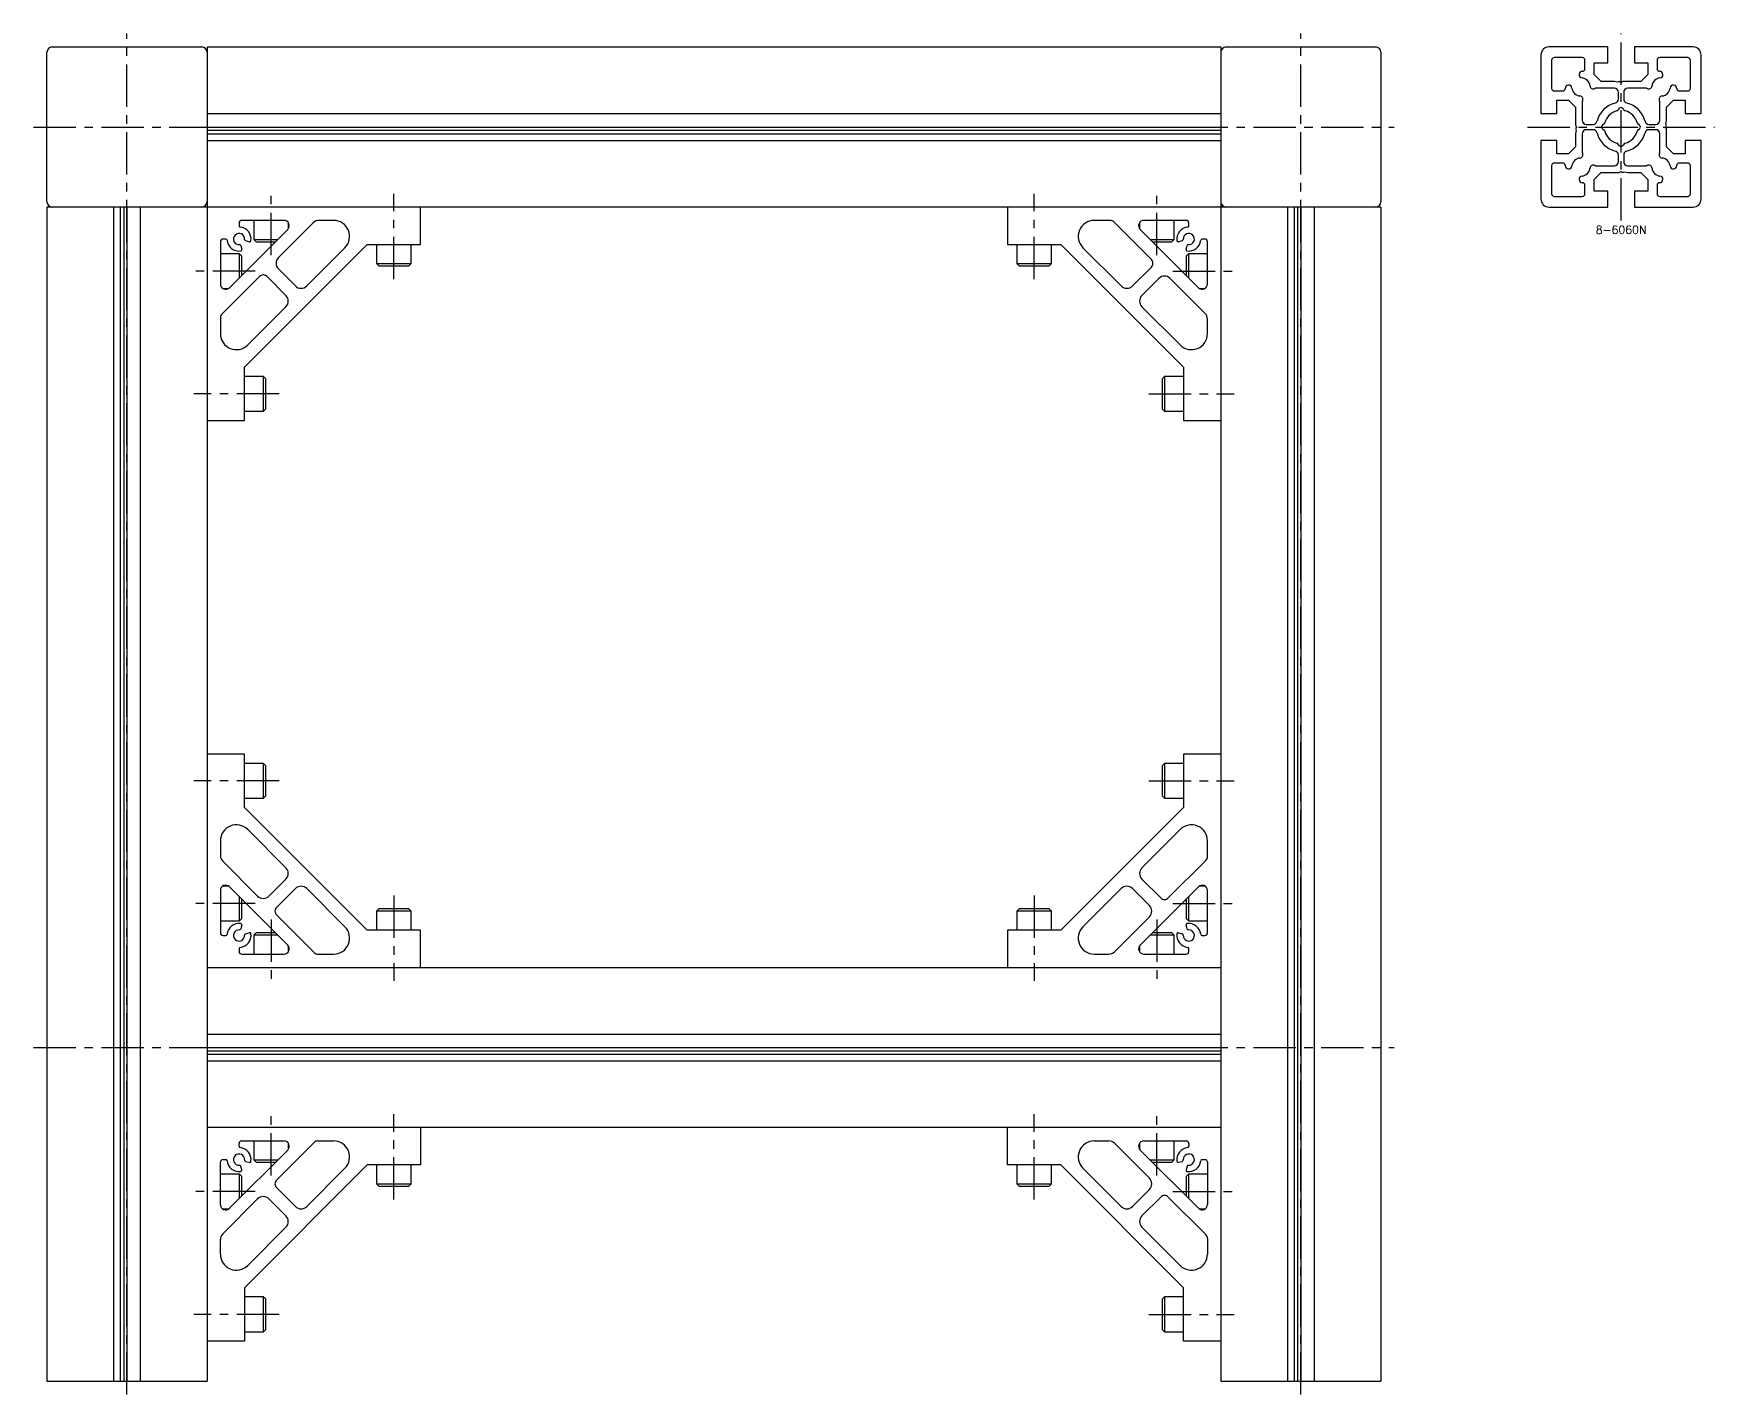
# Model space of a CAD drawing. Extents: x -5 to 1191, y -8 to 1075.
# Drawn here: x 561 to 1191, y 5 to 515 of the extents above; entities that cross this region are included whole.
import ezdxf

# ---------------------------------------------------------------- set-up
doc = ezdxf.new("R2010")
doc.units = 0
doc.header["$LTSCALE"] = 0.5
doc.linetypes.add('CENTER', pattern=[50.8, 31.75, -6.35, 6.35, -6.35])
for name, color, linetype in [('MSM_CENTER', 1, 'CENTER'), ('MSM_CONTINUOUS', 7, 'CONTINUOUS'), ('MSM_PART_NUMBER', 7, 'CONTINUOUS')]:
    doc.layers.add(name, color=color, linetype=linetype)
doc.styles.get("Standard").update_dxf_attribs({"font": 'txt.shx', "height": 3, "bigfont": 'bigfont.shx'})

# ---------------------------------------------------------------- blocks, each defined once
blk = doc.blocks.new('*U10')
at = {"layer": 'MSM_PART_NUMBER'}
blk.add_text('8-6060N', height=3, dxfattribs=at).set_placement((1146.53, 439.97))

msp = doc.modelspace()

# ---------------------------------------------------------------- linework, layer by layer
at = {"layer": 'MSM_CENTER'}
for p, q in [((596, 5), (596, 515)), ((1036, 5), (1036, 515)), ((1156, 445), (1156, 515)), ((561, 480), (1071, 480)), ((1121, 480), (1191, 480)), ((650, 432), (650, 455)), ((696, 423), (696, 455)), ((936, 423), (936, 455)), ((982, 432), (982, 455)), ((644, 426), (621, 426)), ((988, 426), (1011, 426)), ((653, 380), (621, 380)), ((979, 380), (1011, 380)), ((653, 235), (621, 235)), ((979, 235), (1011, 235)), ((644, 189), (621, 189)), ((696, 192), (696, 160)), ((936, 192), (936, 160)), ((988, 189), (1011, 189)), ((650, 183), (650, 160)), ((982, 183), (982, 160)), ((561, 135), (1071, 135)), ((650, 87), (650, 110)), ((696, 78), (696, 110)), ((936, 78), (936, 110)), ((982, 87), (982, 110)), ((644, 81), (621, 81)), ((988, 81), (1011, 81)), ((653, 35), (621, 35)), ((979, 35), (1011, 35))]:
    msp.add_line(p, q, dxfattribs=at)
at = {"layer": 'MSM_CONTINUOUS'}
for p, q in [((566, 452), (566, 508)), ((568, 510), (624, 510)), ((626, 510), (626, 10)), ((626, 510), (1006, 510)), ((1006, 510), (1006, 10)), ((1008, 510), (1064, 510)), ((1066, 508), (1066, 452)), ((1126, 507), (1126, 485)), ((1151, 510), (1129, 510)), ((1130, 505), (1130, 494.5)), ((1141.5, 506), (1131, 506)), ((1142.5, 501.87), (1142.5, 505)), ((1146, 499.62), (1146, 504)), ((1146, 504), (1151, 504)), ((1151, 504), (1151, 510)), ((1183, 510), (1161, 510)), ((1161, 510), (1161, 504)), ((1161, 504), (1166, 504)), ((1166, 504), (1166, 499.62)), ((1169.5, 505), (1169.5, 501.87)), ((1181, 506), (1170.5, 506)), ((1182, 494.5), (1182, 505)), ((1186, 485), (1186, 507)), ((1148.62, 497), (1146, 499.62)), ((1166, 499.62), (1163.38, 497)), ((1131, 493.5), (1134.13, 493.5)), ((1153.5, 494.5), (1146.45, 494.5)), ((1153.5, 497), (1148.62, 497)), ((1154.78, 496.75), (1153.5, 497)), ((1155.1, 496.93), (1154.78, 496.75)), ((1155, 490.46), (1155, 493)), ((1156, 496.7), (1155.6, 496.93)), ((1156.4, 496.93), (1156, 496.7)), ((1163.38, 497), (1156.65, 497)), ((1157, 493), (1157, 490.46)), ((1165.55, 494.5), (1158.5, 494.5)), ((1177.87, 493.5), (1181, 493.5)), ((1132, 485), (1132, 490)), ((1132, 490), (1136.38, 490)), ((1136.38, 490), (1139, 487.38)), ((1139, 487.38), (1139, 480.65)), ((1141.5, 489.55), (1141.5, 482.5)), ((1170.5, 482.5), (1170.5, 489.55)), ((1173, 487.38), (1175.62, 490)), ((1173, 482.5), (1173, 487.38)), ((1175.62, 490), (1180, 490)), ((1180, 490), (1180, 485)), ((626, 485), (1006, 485)), ((626, 480), (1006, 480)), ((1126, 485), (1132, 485)), ((1139.07, 480.4), (1139.3, 480)), ((1139.3, 480), (1139.07, 479.6)), ((1139.07, 479.1), (1139.25, 478.78)), ((1143, 481), (1145.54, 481)), ((1145.54, 479), (1143, 479)), ((1166.46, 481), (1169, 481)), ((1169, 479), (1166.46, 479)), ((1172.7, 480), (1172.93, 480.4)), ((1172.93, 479.6), (1172.7, 480)), ((1172.75, 481.22), (1173, 482.5)), ((1172.93, 480.9), (1172.75, 481.22)), ((1173, 472.62), (1173, 479.35)), ((1180, 485), (1186, 485)), ((626, 478.78), (1006, 478.78)), ((626, 477.5), (1006, 477.5)), ((626, 475), (1006, 475)), ((1132, 475), (1126, 475)), ((1126, 475), (1126, 453)), ((1132, 470), (1132, 475)), ((1139, 472.62), (1136.38, 470)), ((1139.25, 478.78), (1139, 477.5)), ((1139, 477.5), (1139, 472.62)), ((1141.5, 477.5), (1141.5, 470.45)), ((1170.5, 470.45), (1170.5, 477.5)), ((1175.62, 470), (1173, 472.62)), ((1186, 475), (1180, 475)), ((1180, 475), (1180, 470)), ((1186, 453), (1186, 475)), ((1134.13, 466.5), (1131, 466.5)), ((1136.38, 470), (1132, 470)), ((1155, 467), (1155, 469.54)), ((1157, 469.54), (1157, 467)), ((1180, 470), (1175.62, 470)), ((1181, 466.5), (1177.87, 466.5)), ((1130, 465.5), (1130, 455)), ((1146, 460.38), (1148.62, 463)), ((1146, 456), (1146, 460.38)), ((1146.45, 465.5), (1153.5, 465.5)), ((1148.62, 463), (1155.35, 463)), ((1155.6, 463.07), (1156, 463.3)), ((1156, 463.3), (1156.4, 463.07)), ((1156.9, 463.07), (1157.22, 463.25)), ((1157.22, 463.25), (1158.5, 463)), ((1158.5, 465.5), (1165.55, 465.5)), ((1158.5, 463), (1163.38, 463)), ((1163.38, 463), (1166, 460.38)), ((1166, 460.38), (1166, 456)), ((1182, 455), (1182, 465.5)), ((1131, 454), (1141.5, 454)), ((1142.5, 455), (1142.5, 458.13)), ((1151, 456), (1146, 456)), ((1151, 450), (1151, 456)), ((1166, 456), (1161, 456)), ((1161, 456), (1161, 450)), ((1169.5, 458.13), (1169.5, 455)), ((1170.5, 454), (1181, 454)), ((1066, 450), (566, 450)), ((566, 450), (566, 10)), ((591, 450), (591, 10)), ((593.5, 450), (593.5, 10)), ((594.78, 450), (594.78, 10)), ((596, 450), (596, 10)), ((601, 450), (601, 10)), ((706, 436), (706, 450)), ((926, 450), (926, 436)), ((1031, 450), (1031, 10)), ((1033.5, 450), (1033.5, 10)), ((1034.78, 450), (1034.78, 10)), ((1036, 450), (1036, 10)), ((1041, 450), (1041, 10)), ((1066, 450), (1066, 10)), ((1129, 450), (1151, 450)), ((1161, 450), (1183, 450)), ((634.41, 419.76), (656.24, 441.59)), ((638, 444), (638, 442.97)), ((654.82, 445), (639, 445)), ((643.5, 445), (643.5, 437.87)), ((665.84, 444.12), (652.75, 431.03)), ((656.5, 441.91), (656.5, 444.09)), ((673.45, 445), (667.96, 445)), ((964.45, 445), (958.55, 445)), ((979.96, 430.32), (965.86, 444.41)), ((975.5, 444.09), (975.5, 441.91)), ((975.76, 441.59), (997.59, 419.76)), ((993, 445), (977.18, 445)), ((988.5, 437.87), (988.5, 445)), ((994, 442.97), (994, 444)), ((631, 437), (631, 421.18)), ((633.03, 438), (632, 438)), ((638.66, 435.54), (639.03, 434.17)), ((640, 389.99), (686.01, 436)), ((641.83, 436.97), (640.46, 437.34)), ((643.5, 437.87), (644.37, 437)), ((643.5, 437.87), (652.52, 437.87)), ((644.37, 437), (651.65, 437)), ((663.36, 420.42), (677.69, 434.76)), ((686.01, 436), (706, 436)), ((689.5, 436), (689.5, 428.87)), ((702.5, 428.87), (702.5, 436)), ((926, 436), (945.99, 436)), ((929.5, 436), (929.5, 428.87)), ((942.5, 428.87), (942.5, 436)), ((945.99, 436), (992, 389.99)), ((954.31, 434.76), (968.64, 420.42)), ((979.48, 437.87), (988.5, 437.87)), ((980.35, 437), (987.63, 437)), ((987.63, 437), (988.5, 437.87)), ((991.54, 437.34), (990.17, 436.97)), ((992.97, 434.17), (993.34, 435.54)), ((1000, 438), (998.97, 438)), ((1001, 421.18), (1001, 437)), ((638.13, 432.5), (631, 432.5)), ((639, 431.63), (638.13, 432.5)), ((638.13, 423.48), (638.13, 432.5)), ((639, 424.35), (639, 431.63)), ((689.5, 428.87), (690.37, 428)), ((689.5, 428.87), (702.5, 428.87)), ((701.63, 428), (702.5, 428.87)), ((929.5, 428.87), (930.37, 428)), ((929.5, 428.87), (942.5, 428.87)), ((941.63, 428), (942.5, 428.87)), ((993.87, 432.5), (993, 431.63)), ((993, 431.63), (993, 424.35)), ((1001, 432.5), (993.87, 432.5)), ((993.87, 432.5), (993.87, 423.48)), ((645.68, 423.96), (631.59, 409.86)), ((655.58, 416.89), (648.51, 423.96)), ((652.75, 426.79), (659.11, 420.42)), ((690.37, 428), (701.63, 428)), ((930.37, 428), (941.63, 428)), ((972.89, 420.42), (979.96, 427.49)), ((982.79, 423.25), (976.42, 416.89)), ((1000.12, 410.16), (987.03, 423.25)), ((631.91, 419.5), (634.09, 419.5)), ((997.91, 419.5), (1000.09, 419.5)), ((641.24, 398.31), (655.58, 412.64)), ((976.42, 412.64), (990.76, 398.31)), ((631, 408.45), (631, 402.55)), ((1001, 402.55), (1001, 408.04)), ((640, 370), (640, 389.99)), ((647.13, 386.5), (640, 386.5)), ((648, 385.63), (647.13, 386.5)), ((647.13, 373.5), (647.13, 386.5)), ((648, 374.37), (648, 385.63)), ((984.87, 386.5), (984, 385.63)), ((984, 385.63), (984, 374.37)), ((992, 386.5), (984.87, 386.5)), ((984.87, 386.5), (984.87, 373.5)), ((992, 389.99), (992, 370)), ((640, 373.5), (647.13, 373.5)), ((647.13, 373.5), (648, 374.37)), ((984, 374.37), (984.87, 373.5)), ((984.87, 373.5), (992, 373.5)), ((626, 370), (640, 370)), ((992, 370), (1006, 370)), ((640, 245), (626, 245)), ((640, 225.01), (640, 245)), ((647.13, 241.5), (640, 241.5)), ((648, 240.63), (647.13, 241.5)), ((647.13, 228.5), (647.13, 241.5)), ((648, 229.37), (648, 240.63)), ((984.87, 241.5), (984, 240.63)), ((984, 240.63), (984, 229.37)), ((992, 241.5), (984.87, 241.5)), ((984.87, 241.5), (984.87, 228.5)), ((1006, 245), (992, 245)), ((992, 245), (992, 225.01)), ((640, 228.5), (647.13, 228.5)), ((647.13, 228.5), (648, 229.37)), ((984, 229.37), (984.87, 228.5)), ((984.87, 228.5), (992, 228.5)), ((686.01, 179), (640, 225.01)), ((992, 225.01), (945.99, 179)), ((655.58, 202.36), (641.24, 216.69)), ((990.76, 216.69), (976.42, 202.36)), ((631, 212.45), (631, 206.96)), ((1001, 206.55), (1001, 212.45)), ((631.88, 204.84), (644.97, 191.75)), ((986.32, 191.04), (1000.41, 205.14)), ((634.09, 195.5), (631.91, 195.5)), ((649.21, 191.75), (655.58, 198.11)), ((976.42, 198.11), (983.49, 191.04)), ((1000.09, 195.5), (997.91, 195.5)), ((631, 193.82), (631, 178)), ((656.24, 173.41), (634.41, 195.24)), ((638.13, 182.5), (638.13, 191.52)), ((639, 183.37), (639, 190.65)), ((659.11, 194.58), (652.04, 187.51)), ((677.69, 180.24), (663.36, 194.58)), ((968.64, 194.58), (954.31, 180.24)), ((979.25, 188.21), (972.89, 194.58)), ((997.59, 195.24), (975.76, 173.41)), ((993, 190.65), (993, 183.37)), ((993.87, 191.52), (993.87, 182.5)), ((1001, 178), (1001, 193.82)), ((638.13, 182.5), (639, 183.37)), ((652.04, 184.68), (666.14, 170.59)), ((690.37, 187), (689.5, 186.13)), ((689.5, 186.13), (689.5, 179)), ((702.5, 186.13), (689.5, 186.13)), ((701.63, 187), (690.37, 187)), ((702.5, 186.13), (701.63, 187)), ((702.5, 179), (702.5, 186.13)), ((930.37, 187), (929.5, 186.13)), ((929.5, 186.13), (929.5, 179)), ((942.5, 186.13), (929.5, 186.13)), ((941.63, 187), (930.37, 187)), ((942.5, 186.13), (941.63, 187)), ((942.5, 179), (942.5, 186.13)), ((966.16, 170.88), (979.25, 183.97)), ((993, 183.37), (993.87, 182.5)), ((631, 182.5), (638.13, 182.5)), ((632, 177), (633.03, 177)), ((639.03, 180.83), (638.66, 179.46)), ((640.46, 177.66), (641.83, 178.03)), ((644.37, 178), (643.5, 177.13)), ((643.5, 177.13), (643.5, 170)), ((652.52, 177.13), (643.5, 177.13)), ((651.65, 178), (644.37, 178)), ((706, 179), (686.01, 179)), ((706, 165), (706, 179)), ((926, 179), (926, 165)), ((945.99, 179), (926, 179)), ((988.5, 177.13), (979.48, 177.13)), ((987.63, 178), (980.35, 178)), ((988.5, 177.13), (987.63, 178)), ((988.5, 170), (988.5, 177.13)), ((990.17, 178.03), (991.54, 177.66)), ((993.34, 179.46), (992.97, 180.83)), ((993.87, 182.5), (1001, 182.5)), ((998.97, 177), (1000, 177)), ((638, 172.03), (638, 171)), ((656.5, 170.91), (656.5, 173.09)), ((975.5, 173.09), (975.5, 170.91)), ((994, 171), (994, 172.03)), ((626, 165), (1006, 165)), ((639, 170), (654.82, 170)), ((667.55, 170), (673.45, 170)), ((958.55, 170), (964.04, 170)), ((977.18, 170), (993, 170)), ((626, 140), (1006, 140)), ((626, 135), (1006, 135)), ((626, 133.78), (1006, 133.78)), ((626, 132.5), (1006, 132.5)), ((626, 130), (1006, 130)), ((1006, 105), (626, 105)), ((706, 105), (706, 91)), ((926, 91), (926, 105)), ((656.24, 96.59), (634.41, 74.76)), ((638, 97.97), (638, 99)), ((639, 100), (654.82, 100)), ((643.5, 100), (643.5, 92.87)), ((652.04, 85.32), (666.14, 99.41)), ((656.5, 96.91), (656.5, 99.09)), ((667.55, 100), (673.45, 100)), ((958.55, 100), (964.04, 100)), ((966.16, 99.12), (979.25, 86.03)), ((975.5, 99.09), (975.5, 96.91)), ((997.59, 74.76), (975.76, 96.59)), ((977.18, 100), (993, 100)), ((988.5, 92.87), (988.5, 100)), ((994, 99), (994, 97.97)), ((631, 76.18), (631, 92)), ((632, 93), (633.03, 93)), ((639.03, 89.17), (638.66, 90.54)), ((686.01, 91), (640, 44.99)), ((640.46, 92.34), (641.83, 91.97)), ((643.5, 92.87), (644.37, 92)), ((643.5, 92.87), (652.52, 92.87)), ((644.37, 92), (651.65, 92)), ((677.69, 89.76), (663.36, 75.42)), ((706, 91), (686.01, 91)), ((689.5, 91), (689.5, 83.87)), ((702.5, 83.87), (702.5, 91)), ((945.99, 91), (926, 91)), ((929.5, 91), (929.5, 83.87)), ((942.5, 83.87), (942.5, 91)), ((992, 44.99), (945.99, 91)), ((968.64, 75.42), (954.31, 89.76)), ((979.48, 92.87), (988.5, 92.87)), ((980.27, 92), (987.63, 92)), ((987.63, 92), (988.5, 92.87)), ((990.17, 91.97), (991.54, 92.34)), ((993.34, 90.54), (992.97, 89.17)), ((998.97, 93), (1000, 93)), ((1001, 92), (1001, 76.18)), ((638.13, 87.5), (631, 87.5)), ((639, 86.63), (638.13, 87.5)), ((638.13, 78.48), (638.13, 87.5)), ((639, 79.27), (639, 86.63)), ((659.11, 75.42), (652.04, 82.49)), ((689.5, 83.87), (690.37, 83)), ((689.5, 83.87), (702.5, 83.87)), ((690.37, 83), (701.63, 83)), ((701.63, 83), (702.5, 83.87)), ((929.5, 83.87), (930.37, 83)), ((929.5, 83.87), (942.5, 83.87)), ((930.37, 83), (941.63, 83)), ((941.63, 83), (942.5, 83.87)), ((993.87, 87.5), (993, 86.63)), ((993, 86.63), (993, 79.35)), ((1001, 87.5), (993.87, 87.5)), ((993.87, 87.5), (993.87, 78.48)), ((631.88, 65.16), (644.97, 78.25)), ((649.21, 78.25), (655.58, 71.89)), ((979.25, 81.79), (972.89, 75.42)), ((976.42, 71.89), (983.49, 78.96)), ((986.32, 78.96), (1000.41, 64.86)), ((631.91, 74.5), (634.09, 74.5)), ((997.91, 74.5), (1000.09, 74.5)), ((631, 57.55), (631, 63.04)), ((655.58, 67.64), (641.24, 53.31)), ((990.76, 53.31), (976.42, 67.64)), ((1001, 63.45), (1001, 57.55)), ((640, 44.99), (640, 25)), ((992, 25), (992, 44.99)), ((647.13, 41.5), (640, 41.5)), ((648, 40.63), (647.13, 41.5)), ((647.13, 28.5), (647.13, 41.5)), ((648, 29.37), (648, 40.63)), ((984.87, 41.5), (984, 40.63)), ((984, 40.63), (984, 29.37)), ((992, 41.5), (984.87, 41.5)), ((984.87, 41.5), (984.87, 28.5)), ((640, 28.5), (647.13, 28.5)), ((647.13, 28.5), (648, 29.37)), ((984, 29.37), (984.87, 28.5)), ((984.87, 28.5), (992, 28.5)), ((640, 25), (626, 25)), ((1006, 25), (992, 25)), ((566, 10), (626, 10)), ((1006, 10), (1066, 10))]:
    msp.add_line(p, q, dxfattribs=at)
for centre, radius, start, end in [((568, 508), 2, 90, 180), ((624, 508), 2, 0, 90), ((1008, 508), 2, 90, 180), ((1064, 508), 2, 0, 90), ((1129, 507), 3, 90, 180), ((1131, 505), 1, 90, 180), ((1141.5, 505), 1, 0, 90), ((1170.5, 505), 1, 90, 180), ((1181, 505), 1, 0, 90), ((1183, 507), 3, 0, 90), ((1141.54, 499.62), 1.25, 91.01865, 263.34748), ((1141, 495), 3.4, 6.65252, 83.34748), ((1141.5, 501.87), 1, 271.01865, 0), ((1171, 495), 3.4, 96.65252, 173.34748), ((1170.5, 501.87), 1, 180, 268.98135), ((1170.46, 499.62), 1.25, 276.65252, 88.98135), ((1131, 494.5), 1, 180, 270), ((1134.13, 494.5), 1, 270, 358.98135), ((1136.38, 494.46), 1.25, 6.65252, 178.98135), ((1141, 495), 3.4, 186.65252, 263.34748), ((1140.46, 490.38), 1.25, 331.64236, 83.34748), ((1145.62, 495.54), 1.25, 186.65252, 298.35764), ((1146.45, 494), 0.5, 90, 118.35764), ((1153.5, 493), 1.5, 0, 90), ((1155.35, 496.5), 0.5, 60, 120), ((1156.65, 496.5), 0.5, 90, 120), ((1158.5, 493), 1.5, 90, 180), ((1165.55, 494), 0.5, 61.64237, 90), ((1166.38, 495.54), 1.25, 241.64236, 353.34748), ((1171.54, 490.38), 1.25, 96.65252, 208.35763), ((1171, 495), 3.4, 276.65252, 353.34748), ((1175.62, 494.46), 1.25, 1.01865, 173.34749), ((1177.87, 494.5), 1, 181.01865, 270), ((1181, 494.5), 1, 270, 0), ((1142, 489.55), 0.5, 151.64237, 180), ((1156, 480), 9.25, 103.44773, 166.55227), ((1156, 480), 6.25, 104.5844, 165.4156), ((1153.5, 490.46), 1.5, 283.44773, 0), ((1154.19, 486.97), 0.95, 284.5844, 338.39503), ((1156, 486.25), 1, 21.60497, 158.39503), ((1157.81, 486.97), 0.95, 201.60497, 255.4156), ((1158.5, 490.46), 1.5, 180, 256.55227), ((1156, 480), 6.25, 14.5844, 75.4156), ((1156, 480), 9.25, 13.44773, 76.55227), ((1170, 489.55), 0.5, 0, 28.35764), ((1139.5, 480.65), 0.5, 180, 210), ((1139.5, 479.35), 0.5, 150, 210), ((1143, 482.5), 1.5, 180, 270), ((1143, 477.5), 1.5, 90, 180), ((1145.54, 482.5), 1.5, 270, 346.55227), ((1145.54, 477.5), 1.5, 13.44773, 90), ((1149.75, 480), 1, 111.60497, 248.39503), ((1149.03, 481.81), 0.95, 291.60497, 345.4156), ((1149.03, 478.19), 0.95, 14.5844, 68.39503), ((1162.97, 481.81), 0.95, 194.5844, 248.39503), ((1162.97, 478.19), 0.95, 111.60497, 165.4156), ((1162.25, 480), 1, 291.60497, 68.39503), ((1166.46, 482.5), 1.5, 193.44773, 270), ((1166.46, 477.5), 1.5, 90, 166.55227), ((1169, 482.5), 1.5, 270, 0), ((1169, 477.5), 1.5, 0, 90), ((1172.5, 480.65), 0.5, 330, 30), ((1172.5, 479.35), 0.5, 0, 30), ((1156, 480), 9.25, 193.44773, 256.55227), ((1156, 480), 6.25, 194.5844, 255.4156), ((1154.19, 473.03), 0.95, 21.60497, 75.4156), ((1156, 473.75), 1, 201.60497, 338.39503), ((1157.81, 473.03), 0.95, 104.5844, 158.39503), ((1156, 480), 6.25, 284.5844, 345.4156), ((1156, 480), 9.25, 283.44773, 346.55227), ((1131, 465.5), 1, 90, 180), ((1134.13, 465.5), 1, 1.01865, 90), ((1141, 465), 3.4, 96.65252, 173.34748), ((1140.46, 469.62), 1.25, 276.65252, 28.35764), ((1142, 470.45), 0.5, 180, 208.35763), ((1153.5, 467), 1.5, 270, 0), ((1153.5, 469.54), 1.5, 0, 76.55227), ((1158.5, 469.54), 1.5, 103.44773, 180), ((1158.5, 467), 1.5, 180, 270), ((1171.54, 469.62), 1.25, 151.64236, 263.34748), ((1170, 470.45), 0.5, 331.64237, 0), ((1171, 465), 3.4, 6.65252, 83.34748), ((1177.87, 465.5), 1, 90, 178.98135), ((1181, 465.5), 1, 0, 90), ((1136.38, 465.54), 1.25, 181.01865, 353.34749), ((1141.54, 460.38), 1.25, 96.65252, 268.98135), ((1141, 465), 3.4, 276.65252, 353.34748), ((1145.62, 464.46), 1.25, 61.64236, 173.34748), ((1146.45, 466), 0.5, 241.64237, 270), ((1155.35, 463.5), 0.5, 270, 300), ((1156.65, 463.5), 0.5, 240, 300), ((1165.55, 466), 0.5, 270, 298.35764), ((1166.38, 464.46), 1.25, 6.65252, 118.35763), ((1171, 465), 3.4, 186.65252, 263.34748), ((1170.46, 460.38), 1.25, 271.01865, 83.34749), ((1175.62, 465.54), 1.25, 186.65252, 358.98135), ((1131, 455), 1, 180, 270), ((1141.5, 455), 1, 270, 0), ((1141.5, 458.13), 1, 0, 88.98135), ((1170.5, 458.13), 1, 91.01865, 180), ((1170.5, 455), 1, 180, 270), ((1181, 455), 1, 270, 0), ((568, 452), 2, 180, 270), ((624, 452), 2, 270, 0), ((1008, 452), 2, 180, 270), ((1064, 452), 2, 270, 0), ((1129, 453), 3, 180, 270), ((1183, 453), 3, 270, 0), ((639, 444), 1, 90, 180), ((638.5, 442.97), 0.5, 180, 264.2608), ((638, 438), 4.5, 352.18101, 84.26083), ((654.82, 443), 2, 315, 90), ((667.96, 442), 3, 90, 135), ((673.45, 439), 6, 315, 90), ((958.55, 439), 6, 90, 225), ((964.45, 443), 2, 45, 90), ((977.18, 443), 2, 90, 225), ((994, 438), 4.5, 95.73917, 187.8202), ((993, 444), 1, 0, 90), ((993.5, 442.97), 0.5, 275.73917, 0), ((632, 437), 1, 90, 180), ((633.03, 437.5), 0.5, 5.73917, 90), ((638, 438), 4.5, 185.73917, 277.8202), ((638, 438), 2.1, 356.08695, 273.91305), ((638.18, 435.41), 0.5, 15.00168, 93.91305), ((640.59, 437.82), 0.5, 176.08693, 255.00168), ((641.96, 437.46), 0.5, 255.00168, 352.18101), ((990.04, 437.46), 0.5, 187.82023, 285.00168), ((991.41, 437.82), 0.5, 285.00168, 3.91305), ((994, 438), 2.1, 266.08695, 183.91305), ((993.82, 435.41), 0.5, 86.08693, 165.00168), ((994, 438), 4.5, 262.18101, 354.26083), ((998.97, 437.5), 0.5, 90, 174.2608), ((1000, 437), 1, 0, 90), ((638.54, 434.04), 0.5, 277.82023, 15.00168), ((654.87, 428.91), 3, 135, 224.99972), ((978.54, 428.91), 2, 314.99972, 45), ((993.46, 434.04), 0.5, 165.00168, 262.18101), ((647.09, 422.54), 2, 44.99972, 135), ((984.91, 421.13), 3, 45, 134.99972), ((633, 421.18), 2, 180, 315), ((653.46, 414.76), 3, 315, 44.99972), ((661.24, 422.54), 3, 224.99972, 315), ((970.76, 422.54), 3, 225, 314.99972), ((978.54, 414.76), 3, 134.99972, 225), ((999, 421.18), 2, 225, 0), ((633, 408.45), 2, 135, 180), ((998, 408.04), 3, 0, 45), ((637, 402.55), 6, 180, 315), ((995, 402.55), 6, 225, 0), ((637, 212.45), 6, 45, 180), ((995, 212.45), 6, 360, 135), ((634, 206.96), 3, 180, 225), ((653.46, 200.24), 3, 314.99972, 45), ((978.54, 200.24), 3, 135, 224.99972), ((999, 206.55), 2, 315, 0), ((633, 193.82), 2, 45, 180), ((661.24, 192.46), 3, 45, 134.99972), ((970.76, 192.46), 3, 44.99972, 135), ((999, 193.82), 2, 0, 135), ((647.09, 193.87), 3, 225, 314.99972), ((984.91, 192.46), 2, 224.99972, 315), ((653.46, 186.09), 2, 134.99972, 225), ((977.13, 186.09), 3, 315, 44.99972), ((632, 178), 1, 180, 270), ((633.03, 177.5), 0.5, 270, 354.2608), ((638, 177), 4.5, 82.18101, 174.26083), ((638, 177), 2.1, 86.08695, 3.91305), ((638.18, 179.59), 0.5, 266.08693, 345.00168), ((638, 177), 4.5, 275.73917, 7.8202), ((638.54, 180.96), 0.5, 345.00168, 82.18101), ((640.59, 177.18), 0.5, 105.00168, 183.91305), ((641.96, 177.54), 0.5, 7.82023, 105.00168), ((673.45, 176), 6, 270, 45), ((958.55, 176), 6, 135, 270), ((994, 177), 4.5, 172.18101, 264.26083), ((990.04, 177.54), 0.5, 75.00168, 172.18101), ((991.41, 177.18), 0.5, 356.08693, 75.00168), ((994, 177), 2.1, 176.08695, 93.91305), ((993.46, 180.96), 0.5, 97.82023, 195.00168), ((993.82, 179.59), 0.5, 195.00168, 273.91305), ((994, 177), 4.5, 5.73917, 97.8202), ((998.97, 177.5), 0.5, 185.73917, 270), ((1000, 178), 1, 270, 0), ((638.5, 172.03), 0.5, 95.73917, 180), ((639, 171), 1, 180, 270), ((654.82, 172), 2, 270, 45), ((667.55, 172), 2, 225, 270), ((964.04, 173), 3, 270, 315), ((977.18, 172), 2, 135, 270), ((993, 171), 1, 270, 0), ((993.5, 172.03), 0.5, 0, 84.2608), ((638, 93), 2.1, 356.08695, 273.91305), ((639, 99), 1, 90, 180), ((638.5, 97.97), 0.5, 180, 264.26083), ((638, 93), 4.5, 352.1798, 84.26083), ((654.82, 98), 2, 315, 90), ((667.55, 98), 2, 90, 135), ((673.45, 94), 6, 315, 90), ((958.55, 94), 6, 90, 225), ((964.04, 97), 3, 45, 90), ((977.18, 98), 2, 90, 225), ((994, 93), 4.5, 95.73917, 187.81899), ((994, 93), 2.1, 266.08695, 183.91305), ((993, 99), 1, 0, 90), ((993.5, 97.97), 0.5, 275.7392, 0), ((632, 92), 1, 90, 180), ((633.03, 92.5), 0.5, 5.7392, 90), ((638, 93), 4.5, 185.73917, 277.81899), ((638.18, 90.41), 0.5, 14.99832, 93.91307), ((638.54, 89.04), 0.5, 277.81899, 14.99832), ((640.59, 92.82), 0.5, 176.08695, 254.99832), ((641.96, 92.46), 0.5, 254.99832, 352.17977), ((990.04, 92.46), 0.5, 187.81899, 284.99832), ((991.41, 92.82), 0.5, 284.99832, 3.91307), ((993.46, 89.04), 0.5, 164.99832, 262.17977), ((993.82, 90.41), 0.5, 86.08695, 164.99832), ((994, 93), 4.5, 262.1798, 354.26083), ((998.97, 92.5), 0.5, 90, 174.26083), ((1000, 92), 1, 0, 90), ((653.46, 83.91), 2, 135, 225.00028), ((977.13, 83.91), 3, 315.00028, 45), ((633, 76.18), 2, 180, 315), ((647.09, 76.13), 3, 45.00028, 135), ((984.91, 77.54), 2, 45, 135.00028), ((999, 76.18), 2, 225, 0), ((653.46, 69.76), 3, 315, 45.00028), ((661.24, 77.54), 3, 225.00028, 315), ((970.76, 77.54), 3, 225, 315.00028), ((978.54, 69.76), 3, 135.00028, 225), ((634, 63.04), 3, 135, 180), ((999, 63.45), 2, 0, 45), ((637, 57.55), 6, 180, 315), ((995, 57.55), 6, 225, 0)]:
    msp.add_arc(centre, radius, start, end, dxfattribs=at)

# ---------------------------------------------------------------- block references
msp.add_blockref('*U10', (0, 0), dxfattribs=at)

doc.saveas('drawing.dxf')
